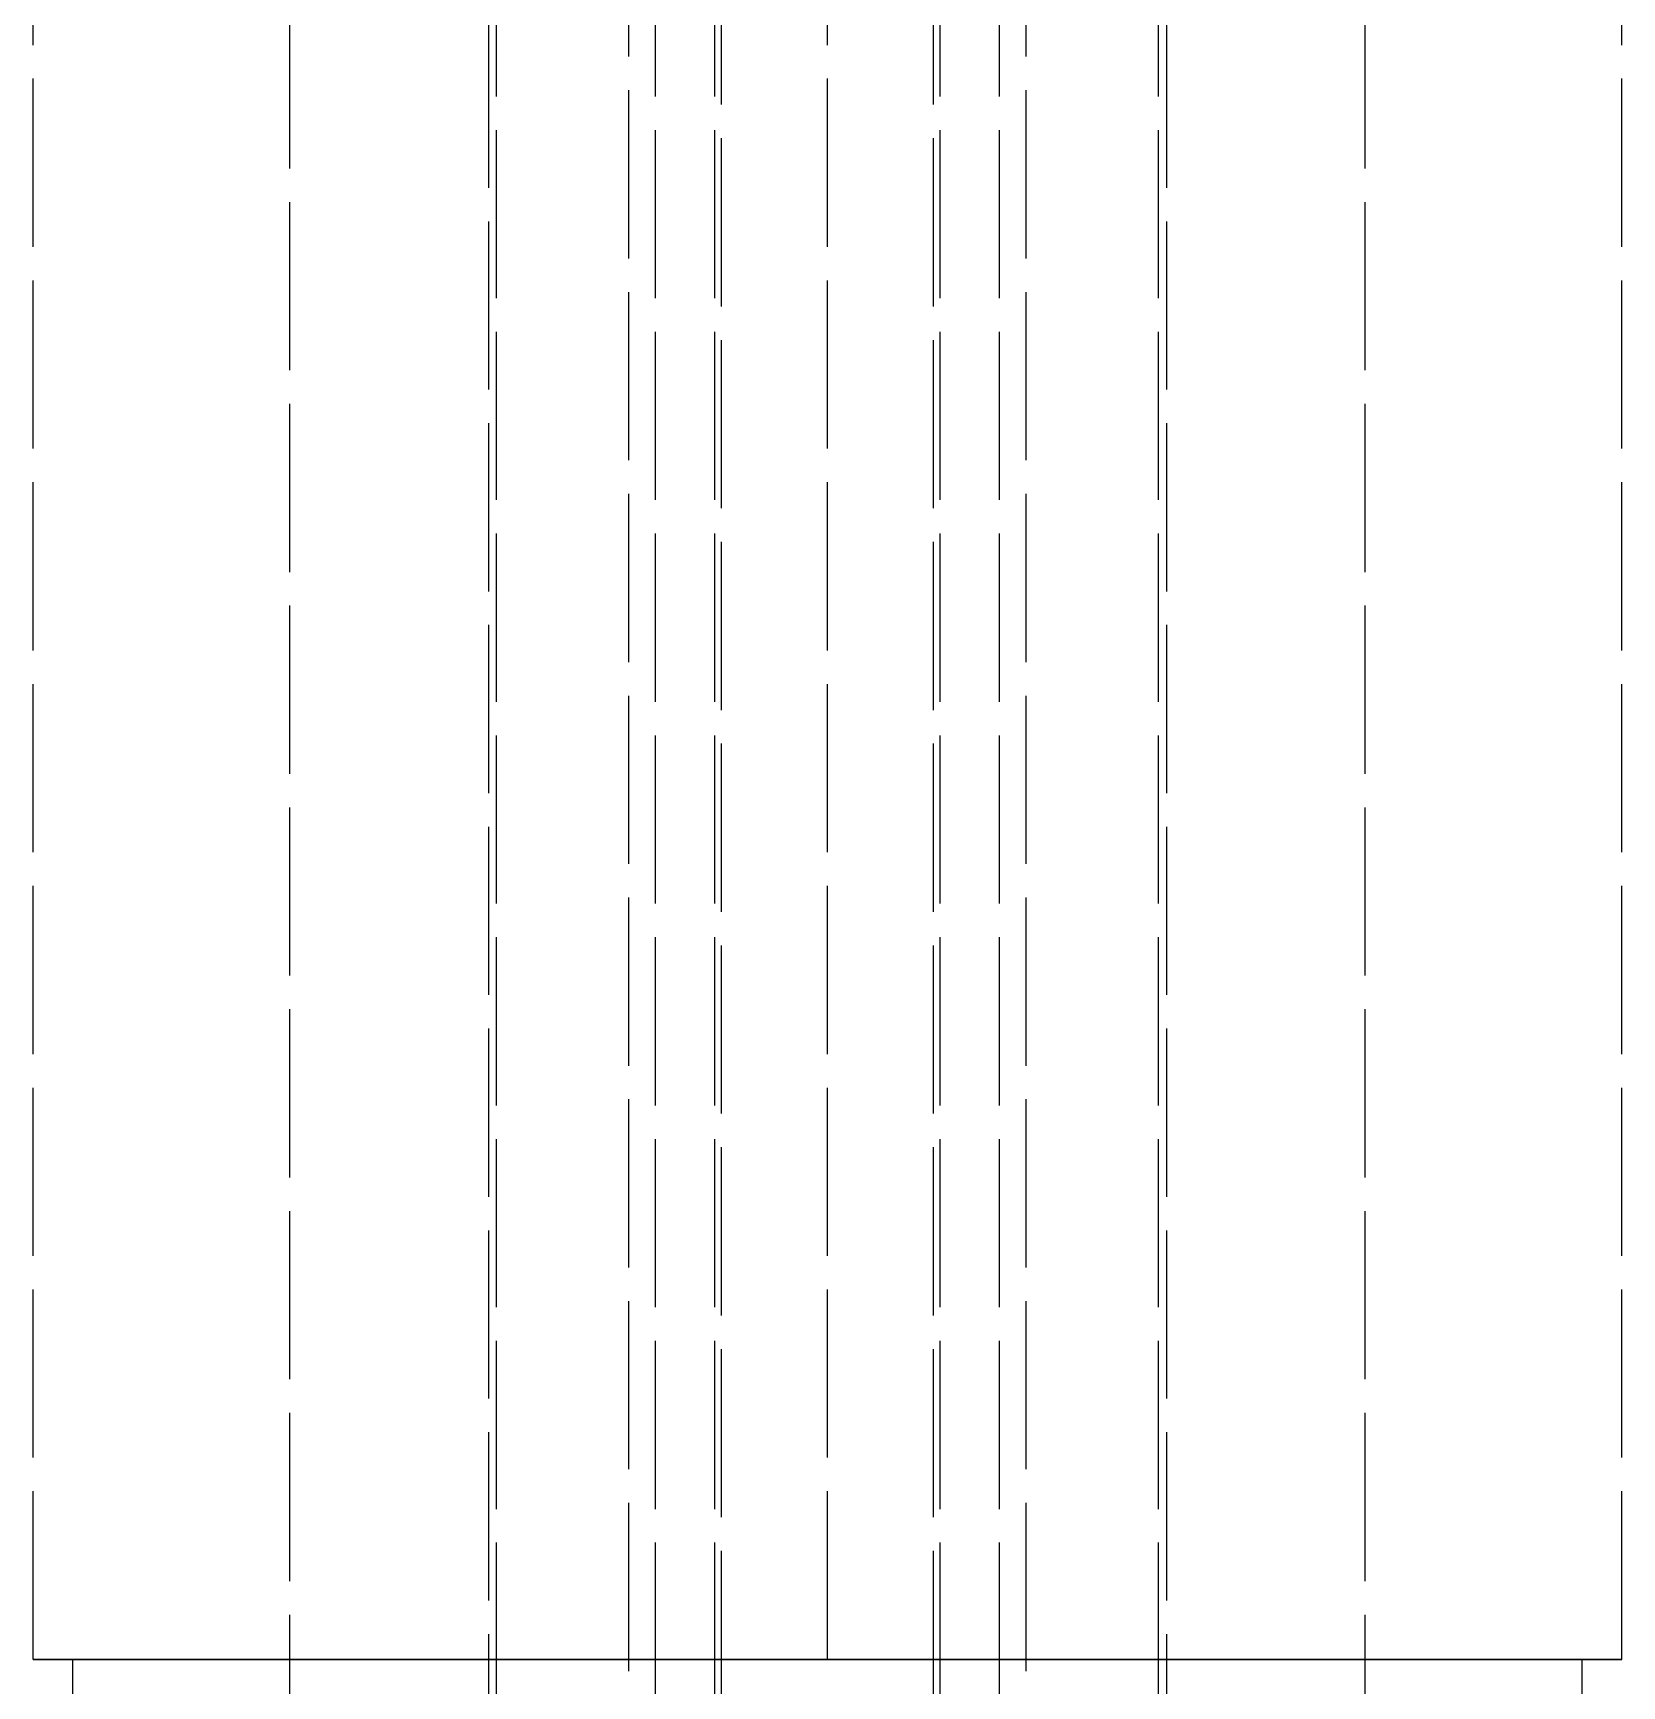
# Model space of a CAD drawing. Header units: millimetres. Extents: x -9 to 243, y -53 to 196.
# Drawn here: x 152.85 to 164.85, y -0.2 to 12.28 of the extents above; entities that cross this region are included whole.
import ezdxf

# ---------------------------------------------------------------- set-up
doc = ezdxf.new("R2010")
doc.units = ezdxf.units.MM
doc.linetypes.add('DASHED', pattern=[1.524, 1.27, -0.254])
doc.layers.add('HIDDEN', color=8, linetype='DASHED')

msp = doc.modelspace()

# ---------------------------------------------------------------- linework, layer by layer
at = {"layer": 'HIDDEN'}
for points in [[(158.05, -23.31), (158.05, 34.4)], [(159.65, -23.31), (159.65, 34.4)], [(156.35, -20.2), (156.35, 32.4)], [(157.55, -20.2), (157.55, 32.4)], [(158, -20.2), (158, 32.4)], [(159.7, -20.2), (159.7, 32.4)], [(160.15, -20.2), (160.15, 32.4)], [(161.35, -20.2), (161.35, 32.4)], [(157.35, -19.9), (157.35, 32.1)], [(160.35, -19.9), (160.35, 32.1)], [(156.29, 26.1), (156.29, -11.6)], [(161.41, 26.1), (161.41, -11.6)], [(154.79, -11.6), (154.79, 23.4)], [(162.91, -11.6), (162.91, 23.4)], [(152.85, 0), (152.85, 16.8)], [(158.85, 0), (158.85, 16.8)], [(164.85, 0), (164.85, 16.8)], [(164.85, 0), (164.65952, 0), (164.46905, 0), (164.27857, 0), (164.0881, 0), (163.89762, 0), (163.70714, 0), (163.51667, 0), (163.32619, 0), (163.13571, 0), (162.94524, 0), (162.75476, 0), (162.56429, 0), (162.37381, 0), (162.18333, 0), (161.99286, 0), (161.80238, 0), (161.6119, 0), (161.42143, 0), (161.23095, 0), (161.04048, 0), (160.85, 0), (160.65952, 0), (160.46905, 0), (160.27857, 0), (160.0881, 0), (159.89762, 0), (159.70714, 0), (159.51667, 0), (159.32619, 0), (159.13571, 0), (158.94524, 0), (158.75476, 0), (158.56429, 0), (158.37381, 0), (158.18333, 0), (157.99286, 0), (157.80238, 0), (157.6119, 0), (157.42143, 0), (157.23095, 0), (157.04048, 0), (156.85, 0), (156.65952, 0), (156.46905, 0), (156.27857, 0), (156.0881, 0), (155.89762, 0), (155.70714, 0), (155.51667, 0), (155.32619, 0), (155.13571, 0), (154.94524, 0), (154.75476, 0), (154.56429, 0), (154.37381, 0), (154.18333, 0), (153.99286, 0), (153.80238, 0), (153.6119, 0), (153.42143, 0), (153.23095, 0), (153.04048, 0), (152.85, 0)], [(152.85, 0), (152.94524, 0), (153.04048, 0), (153.13571, 0), (153.23095, 0), (153.32619, 0), (153.42143, 0), (153.51667, 0), (153.6119, 0), (153.70714, 0), (153.80238, 0), (153.89762, 0), (153.99286, 0), (154.0881, 0), (154.18333, 0), (154.27857, 0), (154.37381, 0), (154.46905, 0), (154.56429, 0), (154.65952, 0), (154.75476, 0), (154.85, 0), (154.94524, 0), (155.04048, 0), (155.13571, 0), (155.23095, 0), (155.32619, 0), (155.42143, 0), (155.51667, 0), (155.6119, 0), (155.70714, 0), (155.80238, 0), (155.89762, 0), (155.99286, 0), (156.0881, 0), (156.18333, 0), (156.27857, 0), (156.37381, 0), (156.46905, 0), (156.56429, 0), (156.65952, 0), (156.75476, 0), (156.85, 0), (156.94524, 0), (157.04048, 0), (157.13571, 0), (157.23095, 0), (157.32619, 0), (157.42143, 0), (157.51667, 0), (157.6119, 0), (157.70714, 0), (157.80238, 0), (157.89762, 0), (157.99286, 0), (158.0881, 0), (158.18333, 0), (158.27857, 0), (158.37381, 0), (158.46905, 0), (158.56429, 0), (158.65952, 0), (158.75476, 0), (158.85, 0)], [(164.55, 0), (164.36905, 0), (164.1881, 0), (164.00714, 0), (163.82619, 0), (163.64524, 0), (163.46429, 0), (163.28333, 0), (163.10238, 0), (162.92143, 0), (162.74048, 0), (162.55952, 0), (162.37857, 0), (162.19762, 0), (162.01667, 0), (161.83571, 0), (161.65476, 0), (161.47381, 0), (161.29286, 0), (161.1119, 0), (160.93095, 0), (160.75, 0), (160.56905, 0), (160.3881, 0), (160.20714, 0), (160.02619, 0), (159.84524, 0), (159.66429, 0), (159.48333, 0), (159.30238, 0), (159.12143, 0), (158.94048, 0), (158.75952, 0), (158.57857, 0), (158.39762, 0), (158.21667, 0), (158.03571, 0), (157.85476, 0), (157.67381, 0), (157.49286, 0), (157.3119, 0), (157.13095, 0), (156.95, 0), (156.76905, 0), (156.5881, 0), (156.40714, 0), (156.22619, 0), (156.04524, 0), (155.86429, 0), (155.68333, 0), (155.50238, 0), (155.32143, 0), (155.14048, 0), (154.95952, 0), (154.77857, 0), (154.59762, 0), (154.41667, 0), (154.23571, 0), (154.05476, 0), (153.87381, 0), (153.69286, 0), (153.5119, 0), (153.33095, 0), (153.15, 0)], [(153.15, 0), (153.24048, 0), (153.33095, 0), (153.42143, 0), (153.5119, 0), (153.60238, 0), (153.69286, 0), (153.78333, 0), (153.87381, 0), (153.96429, 0), (154.05476, 0), (154.14524, 0), (154.23571, 0), (154.32619, 0), (154.41667, 0), (154.50714, 0), (154.59762, 0), (154.6881, 0), (154.77857, 0), (154.86905, 0), (154.95952, 0), (155.05, 0), (155.14048, 0), (155.23095, 0), (155.32143, 0), (155.4119, 0), (155.50238, 0), (155.59286, 0), (155.68333, 0), (155.77381, 0), (155.86429, 0), (155.95476, 0), (156.04524, 0), (156.13571, 0), (156.22619, 0), (156.31667, 0), (156.40714, 0), (156.49762, 0), (156.5881, 0), (156.67857, 0), (156.76905, 0), (156.85952, 0), (156.95, 0), (157.04048, 0), (157.13095, 0), (157.22143, 0), (157.3119, 0), (157.40238, 0), (157.49286, 0), (157.58333, 0), (157.67381, 0), (157.76429, 0), (157.85476, 0), (157.94524, 0), (158.03571, 0), (158.12619, 0), (158.21667, 0), (158.30714, 0), (158.39762, 0), (158.4881, 0), (158.57857, 0), (158.66905, 0), (158.75952, 0), (158.85, 0)], [(153.15, -0.4), (153.15, 0)], [(158.85, 0), (158.94048, 0), (159.03095, 0), (159.12143, 0), (159.2119, 0), (159.30238, 0), (159.39286, 0), (159.48333, 0), (159.57381, 0), (159.66429, 0), (159.75476, 0), (159.84524, 0), (159.93571, 0), (160.02619, 0), (160.11667, 0), (160.20714, 0), (160.29762, 0), (160.3881, 0), (160.47857, 0), (160.56905, 0), (160.65952, 0), (160.75, 0), (160.84048, 0), (160.93095, 0), (161.02143, 0), (161.1119, 0), (161.20238, 0), (161.29286, 0), (161.38333, 0), (161.47381, 0), (161.56429, 0), (161.65476, 0), (161.74524, 0), (161.83571, 0), (161.92619, 0), (162.01667, 0), (162.10714, 0), (162.19762, 0), (162.2881, 0), (162.37857, 0), (162.46905, 0), (162.55952, 0), (162.65, 0), (162.74048, 0), (162.83095, 0), (162.92143, 0), (163.0119, 0), (163.10238, 0), (163.19286, 0), (163.28333, 0), (163.37381, 0), (163.46429, 0), (163.55476, 0), (163.64524, 0), (163.73571, 0), (163.82619, 0), (163.91667, 0), (164.00714, 0), (164.09762, 0), (164.1881, 0), (164.27857, 0), (164.36905, 0), (164.45952, 0), (164.55, 0)], [(158.85, 0), (158.94524, 0), (159.04048, 0), (159.13571, 0), (159.23095, 0), (159.32619, 0), (159.42143, 0), (159.51667, 0), (159.6119, 0), (159.70714, 0), (159.80238, 0), (159.89762, 0), (159.99286, 0), (160.0881, 0), (160.18333, 0), (160.27857, 0), (160.37381, 0), (160.46905, 0), (160.56429, 0), (160.65952, 0), (160.75476, 0), (160.85, 0), (160.94524, 0), (161.04048, 0), (161.13571, 0), (161.23095, 0), (161.32619, 0), (161.42143, 0), (161.51667, 0), (161.6119, 0), (161.70714, 0), (161.80238, 0), (161.89762, 0), (161.99286, 0), (162.0881, 0), (162.18333, 0), (162.27857, 0), (162.37381, 0), (162.46905, 0), (162.56429, 0), (162.65952, 0), (162.75476, 0), (162.85, 0), (162.94524, 0), (163.04048, 0), (163.13571, 0), (163.23095, 0), (163.32619, 0), (163.42143, 0), (163.51667, 0), (163.6119, 0), (163.70714, 0), (163.80238, 0), (163.89762, 0), (163.99286, 0), (164.0881, 0), (164.18333, 0), (164.27857, 0), (164.37381, 0), (164.46905, 0), (164.56429, 0), (164.65952, 0), (164.75476, 0), (164.85, 0)], [(164.55, -0.4), (164.55, 0)]]:
    msp.add_lwpolyline(points, dxfattribs=at)

doc.saveas('drawing.dxf')
